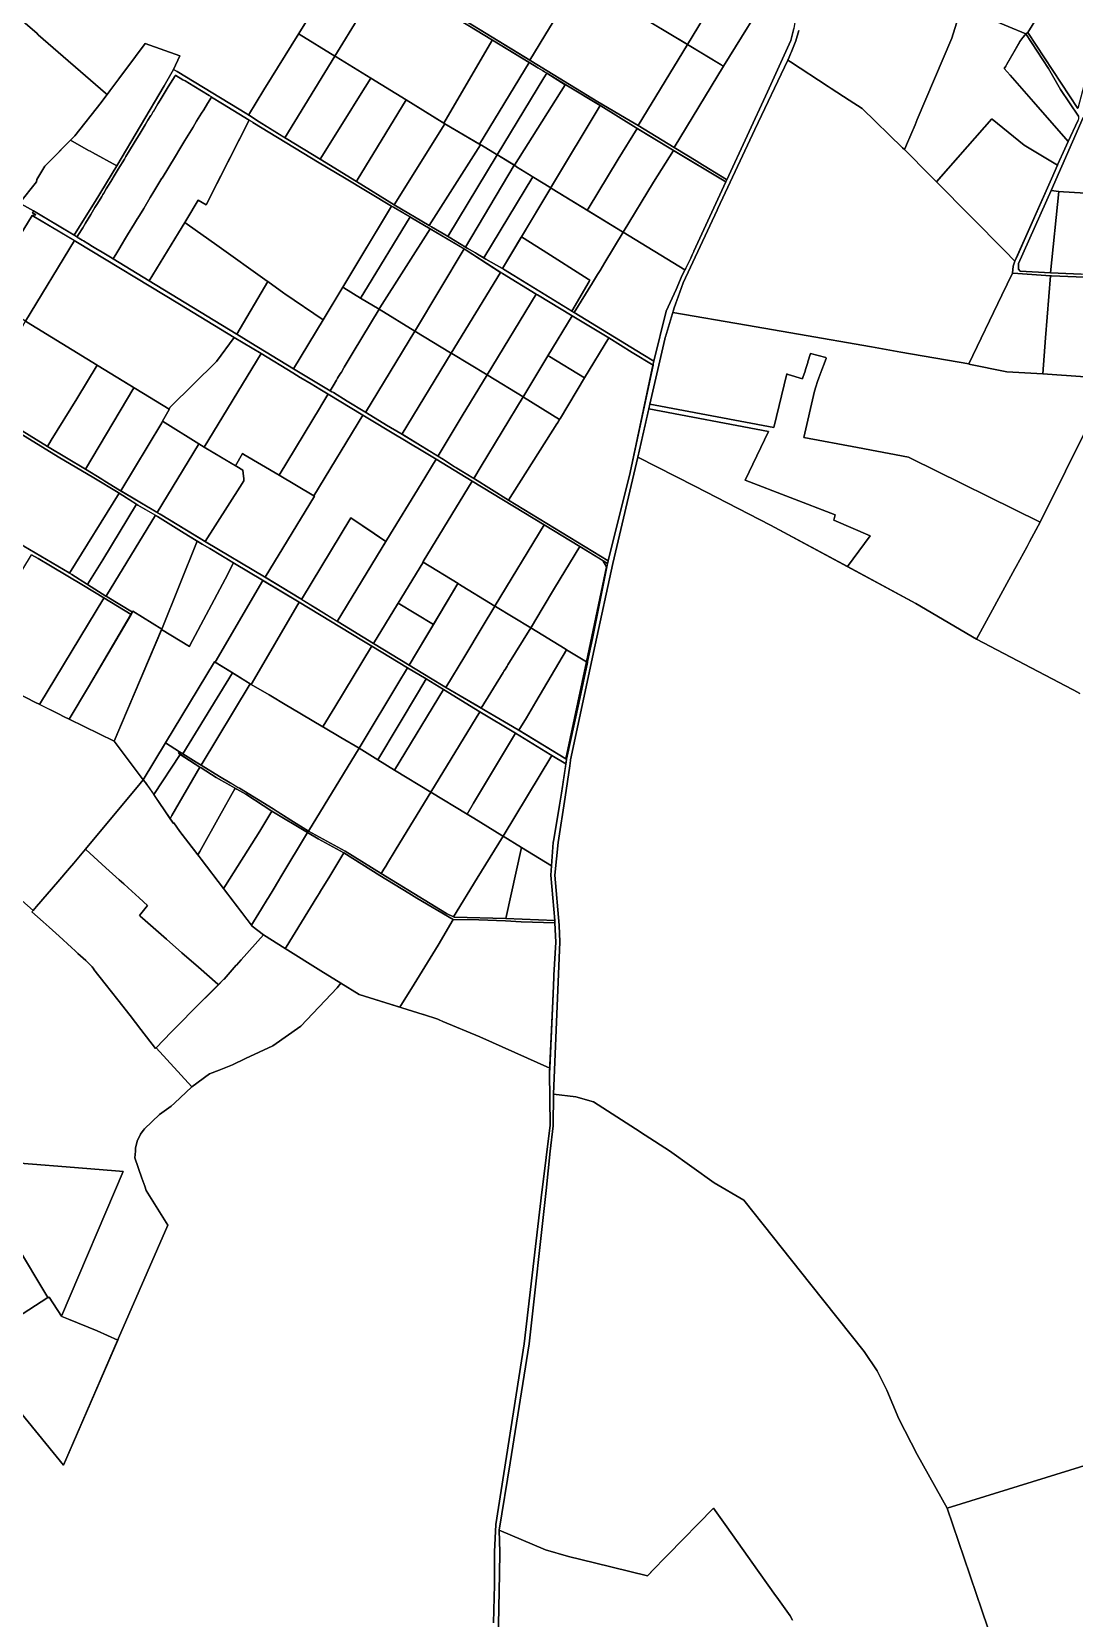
# Model space of a CAD drawing. Header units: metres. Extents: x 3 to 1005126, y 39 to 4383651.
# Drawn here: x 488011 to 489395, y 4365635 to 4367744 of the extents above; entities that cross this region are included whole.
import ezdxf

# ---------------------------------------------------------------- set-up
doc = ezdxf.new("R2010")
doc.units = ezdxf.units.M
doc.header["$MEASUREMENT"] = 0
doc.layers.add('TM_Llucmajor', color=7, linetype='Continuous')

msp = doc.modelspace()

# ---------------------------------------------------------------- linework, layer by layer
at = {"layer": 'TM_Llucmajor', "linetype": 'Continuous', "flags": 128}
for points in [[(488735.7, 4367814.8), (488737.8, 4367813.6), (488698.6, 4367749.1), (488672.3, 4367705.9), (488580.2, 4367762.1), (488576.4, 4367764.5), (488642.3, 4367871.9), (488644.8, 4367870.4), (488663.5, 4367859.6), (488735.7, 4367814.8)], [(487888.6, 4367852.4), (488017.7, 4367741.2), (488018.8, 4367740.3), (488019.4, 4367739.8), (488108.8, 4367662.1), (488110.9, 4367660.4), (488102.9, 4367649.6), (488068.1, 4367605.6), (488032.3, 4367569), (488028.3, 4367564.9), (488017.6, 4367547.3), (488017, 4367544.1), (487994.5, 4367515.9), (487990.7, 4367517.8), (487973.4, 4367531), (487895.7, 4367601.4), (487893.2, 4367603.7), (487784.1, 4367707.3), (487806.4, 4367738.7), (487840.3, 4367786.1), (487887.9, 4367851.5), (487888.6, 4367852.4)], [(488413.5, 4367711.2), (488366, 4367740.7), (488365.3, 4367741.2), (488409.1, 4367812.7), (488432.2, 4367850), (488479.9, 4367820), (488413.5, 4367711.2)], [(488944.8, 4367835.4), (488946.7, 4367834.3), (488881.6, 4367726.9), (488880.2, 4367727.7), (488834.5, 4367755.3), (488898.5, 4367863.6), (488944.8, 4367835.4)], [(489400.3, 4367641.6), (489333.7, 4367742.8), (489367, 4367796.9), (489376.9, 4367812.9), (489402.4, 4367854.4), (489554.1, 4367777), (489564.7, 4367771.6), (489565.7, 4367737), (489566.7, 4367704), (489542.8, 4367715.9), (489500.1, 4367737), (489434.2, 4367769.6), (489427.4, 4367744), (489400.3, 4367641.6)], [(488990.3, 4367807.7), (488995.3, 4367804.7), (488929.4, 4367698), (488926.4, 4367699.9), (488881.6, 4367726.9), (488946.7, 4367834.3), (488990.3, 4367807.7)], [(488481.4, 4367819), (488622.5, 4367732.7), (488621.9, 4367731.6), (488558.2, 4367622.2), (488507.9, 4367653.3), (488461, 4367682.1), (488414.9, 4367710.3), (488413.5, 4367711.2), (488479.9, 4367820), (488481.4, 4367819)], [(488737.8, 4367813.6), (488881.6, 4367726.9), (488816.1, 4367618.9), (488805.6, 4367625.2), (488762.5, 4367650.6), (488673.7, 4367705.1), (488672.3, 4367705.9), (488698.6, 4367749.1), (488737.8, 4367813.6)], [(488929.4, 4367698), (488995.3, 4367804.7), (489017.6, 4367791.1), (489026.3, 4367786.9), (489025.5, 4367764.8), (489022.8, 4367748), (489018.9, 4367732.2), (488988.1, 4367664), (488934, 4367546.9), (488933.3, 4367547.3), (488896.1, 4367570.3), (488895.5, 4367570.7), (488864.1, 4367589.7), (488929.4, 4367698)], [(488148.4, 4367711), (488161.4, 4367728.1), (488207.5, 4367711.8), (488199, 4367693.6), (488186.6, 4367671.8), (488123.9, 4367565.7), (488091.3, 4367583.4), (488088.1, 4367585.2), (488086.3, 4367586), (488062.1, 4367599.5), (488068.1, 4367605.6), (488102.9, 4367649.6), (488148.4, 4367711)], [(488346.9, 4367602.8), (488312.9, 4367624.2), (488300, 4367632.2), (488298.8, 4367632.9), (488319.1, 4367666.6), (488365.3, 4367741.2), (488366, 4367740.7), (488413.5, 4367711.2), (488346.9, 4367602.8)], [(488621.9, 4367731.6), (488622.5, 4367732.7), (488671.6, 4367702.8), (488605.5, 4367594.2), (488559.4, 4367621.5), (488558.2, 4367622.2), (488621.9, 4367731.6)], [(488864.1, 4367589.7), (488816.1, 4367618.9), (488881.6, 4367726.9), (488929.4, 4367698), (488864.1, 4367589.7)], [(489387.3, 4367597.7), (489341.3, 4367650.4), (489310.2, 4367686), (489302.4, 4367695), (489304.5, 4367698.2), (489323.1, 4367730.8), (489327.3, 4367736.2), (489329.7, 4367739.2), (489331.2, 4367741.1), (489361.3, 4367694.9), (489377.2, 4367666.8), (489400.9, 4367631.5), (489400.9, 4367631.3), (489401.2, 4367630.1), (489401.2, 4367628.9), (489401.2, 4367628.6), (489401, 4367627.7), (489400.7, 4367626.6), (489400.1, 4367625.5), (489387.3, 4367597.7)], [(489375, 4367531.4), (489364.8, 4367532.6), (489407.2, 4367629.7), (489418.5, 4367622.9), (489432.7, 4367614), (489438, 4367610.7), (489500.1, 4367737), (489542.8, 4367715.9), (489454.4, 4367540.7), (489447.4, 4367526.9), (489381, 4367531), (489375, 4367531.4)], [(488414.9, 4367710.3), (488461, 4367682.1), (488445.9, 4367657.9), (488427.7, 4367628.8), (488393.7, 4367574.4), (488348.7, 4367601.7), (488346.9, 4367602.8), (488413.5, 4367711.2), (488414.9, 4367710.3)], [(488672.3, 4367702.4), (488681.7, 4367696.7), (488683, 4367695.9), (488688.9, 4367692.2), (488691.7, 4367690.5), (488694.8, 4367688.7), (488691.1, 4367682.4), (488628.9, 4367580.2), (488607.9, 4367592.8), (488606.7, 4367593.5), (488605.5, 4367594.2), (488671.6, 4367702.8), (488672.3, 4367702.4)], [(489029.1, 4367341.6), (488960.3, 4367353.6), (488960.2, 4367353.7), (488862.3, 4367370.7), (488864.1, 4367376.7), (488864.1, 4367376.8), (488869.5, 4367391.6), (488876.1, 4367409.9), (488921.1, 4367506.7), (488922.1, 4367508.7), (488971, 4367613.7), (489014.8, 4367706.1), (489018.5, 4367703.6), (489068.5, 4367671.1), (489072.5, 4367668.5), (489096.5, 4367652.9), (489113.6, 4367641.8), (489167.4, 4367589.5), (489169.8, 4367587.1), (489185.1, 4367572.2), (489189.6, 4367567.3), (489212.4, 4367544.3), (489303.2, 4367452.6), (489316.7, 4367439), (489314.4, 4367432), (489313.2, 4367423), (489299.2, 4367393.7), (489255.4, 4367302.2), (489165.1, 4367317.9), (489126.1, 4367324.7), (489029.1, 4367341.6)], [(488214.3, 4367678.3), (488211.6, 4367679.9), (488202.2, 4367685.6), (488201.4, 4367685.6), (488201, 4367685.3), (488191.9, 4367670.3), (488189.2, 4367665.9), (488181.2, 4367652.8), (488178.4, 4367648.1), (488172.3, 4367637.8), (488172.2, 4367637.6), (488169.6, 4367633.2), (488169.4, 4367633), (488169, 4367632.3), (488164.9, 4367626), (488161.3, 4367619.8), (488154.7, 4367608.8), (488146.9, 4367595.9), (488140.6, 4367585.7), (488135.8, 4367577.7), (488133.7, 4367574.2), (488125.6, 4367560.9), (488121.6, 4367554.5), (488115.8, 4367544.8), (488109.7, 4367534.8), (488106.4, 4367529.3), (488105.3, 4367527.6), (488103.6, 4367524.8), (488097.9, 4367515.3), (488094.7, 4367510), (488089.1, 4367500.9), (488082.1, 4367489.3), (488078.4, 4367483.1), (488073, 4367474.2), (488071.3, 4367471.8), (488071.4, 4367470.9), (488071.6, 4367470.4), (488070.4, 4367471.2), (488067.8, 4367472.9), (488064.9, 4367474.7), (488067.7, 4367474.4), (488094.8, 4367518.3), (488123.9, 4367565.7), (488186.6, 4367671.8), (488199, 4367693.6), (488203.7, 4367690.7), (488296.3, 4367634.6), (488300, 4367632.2), (488312.9, 4367624.2), (488348.7, 4367601.7), (488393.7, 4367574.4), (488442, 4367544.7), (488491.9, 4367513.6), (488538.8, 4367486.1), (488541.6, 4367484.4), (488560.6, 4367473.2), (488565.3, 4367470.5), (488589.2, 4367456.1), (488600, 4367449.7), (488603, 4367448), (488611.6, 4367442.9), (488614, 4367441.5), (488628.2, 4367433.5), (488637.4, 4367428.3), (488731.4, 4367370.4), (488822.4, 4367314.6), (488836.9, 4367305.7), (488836.3, 4367302.5), (488835.9, 4367300.6), (488808.4, 4367317.5), (488777.2, 4367336.7), (488728.4, 4367366.3), (488682.6, 4367393.9), (488680.7, 4367395.1), (488636.1, 4367422.3), (488635.3, 4367422.8), (488587.6, 4367453.5), (488540.1, 4367481.8), (488515.3, 4367496.3), (488491.1, 4367510.6), (488488.6, 4367512.1), (488426, 4367549.4), (488392.5, 4367569.7), (488304.4, 4367623.1), (488303.3, 4367623.9), (488299.3, 4367626.3), (488263.9, 4367647.9), (488249.3, 4367656.8), (488249.3, 4367656.9), (488249.4, 4367657.1), (488246.5, 4367658.8), (488226, 4367671.4), (488214.3, 4367678.3)], [(488077.5, 4367466.8), (488073.3, 4367469.2), (488071.8, 4367469.9), (488071.6, 4367470.4), (488071.4, 4367470.9), (488071.3, 4367471.8), (488073, 4367474.2), (488078.4, 4367483.1), (488082.1, 4367489.3), (488089.1, 4367500.9), (488094.7, 4367510), (488097.9, 4367515.3), (488103.6, 4367524.8), (488105.3, 4367527.6), (488106.4, 4367529.3), (488109.7, 4367534.8), (488115.8, 4367544.8), (488121.6, 4367554.5), (488125.6, 4367560.9), (488133.7, 4367574.2), (488135.8, 4367577.7), (488140.6, 4367585.7), (488146.9, 4367595.9), (488154.7, 4367608.8), (488161.3, 4367619.8), (488164.9, 4367626), (488169, 4367632.3), (488169.4, 4367633), (488169.6, 4367633.2), (488172.2, 4367637.6), (488172.3, 4367637.8), (488178.4, 4367648.1), (488181.2, 4367652.8), (488189.2, 4367665.9), (488191.9, 4367670.3), (488201, 4367685.3), (488201.4, 4367685.6), (488202.2, 4367685.6), (488211.6, 4367679.9), (488214.3, 4367678.3), (488226, 4367671.4), (488246.5, 4367658.8), (488249.4, 4367657.1), (488249.3, 4367656.9), (488244, 4367648.3), (488239.1, 4367640), (488236.1, 4367635.3), (488229.7, 4367624.7), (488224.9, 4367617), (488214.1, 4367599), (488207.6, 4367588.3), (488201.6, 4367578.4), (488184, 4367549.3), (488183.7, 4367548.9), (488172.9, 4367531.3), (488168.2, 4367523.3), (488159.4, 4367508.9), (488151.5, 4367495.8), (488151.3, 4367495.6), (488147.2, 4367488.8), (488138.1, 4367473.7), (488134.1, 4367467.1), (488130.9, 4367461.8), (488126.4, 4367454.4), (488125, 4367452.2), (488118.7, 4367442), (488115.4, 4367443.9), (488104.1, 4367450.8), (488095.7, 4367455.7), (488091.4, 4367458.3), (488085.2, 4367462.1), (488079.6, 4367465.6), (488077.5, 4367466.8)], [(488442, 4367544.7), (488393.7, 4367574.4), (488427.7, 4367628.8), (488445.9, 4367657.9), (488461, 4367682.1), (488507.9, 4367653.3), (488442.9, 4367546.3), (488442, 4367544.7)], [(488651.8, 4367566.2), (488630.5, 4367579.3), (488628.9, 4367580.2), (488691.1, 4367682.4), (488694.8, 4367688.7), (488719.4, 4367673.3), (488651.8, 4367566.2)], [(488701.1, 4367537.9), (488700, 4367536.1), (488677.5, 4367550.2), (488654.8, 4367564.4), (488651.8, 4367566.2), (488719.4, 4367673.3), (488719.9, 4367673), (488765.7, 4367645.5), (488701.1, 4367537.9)], [(488118.7, 4367442), (488125, 4367452.2), (488126.4, 4367454.4), (488130.9, 4367461.8), (488134.1, 4367467.1), (488138.1, 4367473.7), (488147.2, 4367488.8), (488151.3, 4367495.6), (488151.5, 4367495.8), (488159.4, 4367508.9), (488168.2, 4367523.3), (488172.9, 4367531.3), (488183.7, 4367548.9), (488184, 4367549.3), (488201.6, 4367578.4), (488207.6, 4367588.3), (488214.1, 4367599), (488224.9, 4367617), (488229.7, 4367624.7), (488236.1, 4367635.3), (488239.1, 4367640), (488244, 4367648.3), (488249.3, 4367656.9), (488249.3, 4367656.8), (488263.9, 4367647.9), (488299.3, 4367626.3), (488242.4, 4367513.6), (488231.9, 4367519.8), (488216.9, 4367494.5), (488215.6, 4367492.4), (488214.4, 4367490.4), (488214.1, 4367490), (488205.7, 4367476.3), (488166.8, 4367412.5), (488118.8, 4367441.7), (488118.6, 4367441.8), (488118.7, 4367442)], [(488491.9, 4367513.6), (488442, 4367544.7), (488442.9, 4367546.3), (488507.9, 4367653.3), (488559.4, 4367621.5), (488491.9, 4367513.6)], [(488813.5, 4367616), (488814.7, 4367615.2), (488789.8, 4367574.2), (488749.6, 4367508.4), (488748.5, 4367506.5), (488702.1, 4367534.8), (488700, 4367536.1), (488701.1, 4367537.9), (488765.7, 4367645.5), (488766.4, 4367645.1), (488813.5, 4367616)], [(488261.9, 4367552.2), (488299.3, 4367626.3), (488303.3, 4367623.9), (488304.4, 4367623.1), (488392.5, 4367569.7), (488426, 4367549.4), (488488.6, 4367512.1), (488447.7, 4367444.1), (488397.6, 4367360.7), (488346.8, 4367395.3), (488345.5, 4367396.3), (488324.1, 4367411.6), (488323.2, 4367412.2), (488256.7, 4367460), (488217.2, 4367487.9), (488214.1, 4367490), (488215.6, 4367492.4), (488216.9, 4367494.5), (488231.9, 4367519.8), (488242.4, 4367513.6), (488261.9, 4367552.2)], [(488538.8, 4367486.1), (488491.9, 4367513.6), (488559.4, 4367621.5), (488606.7, 4367593.5), (488538.8, 4367486.1)], [(489215.3, 4367547.2), (489253.7, 4367591.3), (489285.8, 4367628.1), (489286.3, 4367627.7), (489329.1, 4367593), (489373.2, 4367566.6), (489365.1, 4367548.3), (489318.6, 4367443.3), (489316.7, 4367439), (489303.2, 4367452.6), (489212.6, 4367544.1), (489215.3, 4367547.2)], [(488064.9, 4367474.7), (488013.2, 4367505.5), (487996.9, 4367514.7), (487994.5, 4367515.9), (488017, 4367544.1), (488017.6, 4367547.3), (488028.3, 4367564.9), (488032.3, 4367569), (488062.1, 4367599.5), (488086.3, 4367586), (488088.1, 4367585.2), (488091.3, 4367583.4), (488123.9, 4367565.7), (488094.8, 4367518.3), (488067.7, 4367474.4), (488064.9, 4367474.7)], [(488836.5, 4367543.8), (488796.1, 4367477.3), (488795.2, 4367477.8), (488748.5, 4367506.5), (488749.6, 4367508.4), (488789.8, 4367574.2), (488814.7, 4367615.2), (488859.4, 4367588.3), (488863, 4367586.1), (488836.5, 4367543.8)], [(488563.4, 4367471.6), (488560.6, 4367473.2), (488541.6, 4367484.4), (488538.8, 4367486.1), (488606.7, 4367593.5), (488607.9, 4367592.8), (488628.9, 4367580.2), (488563.4, 4367471.6)], [(488630.5, 4367579.3), (488651.3, 4367566.5), (488586.7, 4367457.6), (488565.3, 4367470.5), (488563.4, 4367471.6), (488628.9, 4367580.2), (488630.5, 4367579.3)], [(488878.3, 4367427.3), (488796.1, 4367477.3), (488836.5, 4367543.8), (488863, 4367586.1), (488932.7, 4367544.2), (488890.3, 4367452.2), (488890.1, 4367451.6), (488888.1, 4367447.4), (488886, 4367442.9), (488879.5, 4367429.7), (488878.3, 4367427.3)], [(488611.4, 4367443), (488603, 4367448), (488600, 4367449.7), (488589.2, 4367456.1), (488586.7, 4367457.6), (488651.3, 4367566.5), (488651.8, 4367566.2), (488654.8, 4367564.4), (488676.5, 4367550.8), (488611.4, 4367443)], [(488677.5, 4367550.2), (488700, 4367536.1), (488636, 4367429.1), (488628.2, 4367433.5), (488614, 4367441.5), (488611.6, 4367442.9), (488611.4, 4367443), (488676.5, 4367550.8), (488677.5, 4367550.2)], [(488756, 4367411), (488755.6, 4367410.2), (488731.4, 4367370.4), (488728, 4367372.5), (488750.9, 4367411.8), (488752, 4367413.6), (488749.6, 4367415), (488690.2, 4367452.9), (488661.2, 4367471.2), (488700, 4367536.1), (488702.1, 4367534.8), (488795.2, 4367477.8), (488796.1, 4367477.3), (488771.7, 4367437), (488765.6, 4367426.4), (488764.9, 4367425.1), (488762.3, 4367421), (488756.8, 4367412.1), (488756, 4367411)], [(489321.5, 4367428.2), (489321.4, 4367435.6), (489364.8, 4367532.6), (489375, 4367531.4), (489363.9, 4367423.2), (489323.6, 4367425.6), (489321.5, 4367428.2)], [(488448.4, 4367391.1), (488447.6, 4367389.8), (488425.2, 4367403.5), (488423.8, 4367404.3), (488488.6, 4367512.1), (488491.1, 4367510.6), (488513.4, 4367497.5), (488451.9, 4367396.6), (488448.4, 4367391.1)], [(489404.8, 4367421.4), (489363.9, 4367423.2), (489375, 4367531.4), (489381, 4367531), (489447.4, 4367526.9), (489438.4, 4367420), (489410.3, 4367421.2), (489404.8, 4367421.4)], [(488002.4, 4367359), (487945.8, 4367392.6), (488011.2, 4367499.7), (488067.4, 4367466.1), (488002.4, 4367359)], [(488077.5, 4367466.8), (488079.6, 4367465.6), (488085.2, 4367462.1), (488091.4, 4367458.3), (488095.7, 4367455.7), (488104.1, 4367450.8), (488115.4, 4367443.9), (488118.7, 4367442), (488118.6, 4367441.8), (488118.8, 4367441.7), (488166.8, 4367412.5), (488282.2, 4367342.1), (488283, 4367341.7), (488301.9, 4367330.2), (488358.6, 4367295.6), (488367.3, 4367290.4), (488407, 4367266.6), (488409.2, 4367265.2), (488411.3, 4367264), (488429.7, 4367252.7), (488453.1, 4367238.3), (488482, 4367221), (488500.9, 4367209.8), (488557.8, 4367175), (488558.9, 4367174.3), (488572.3, 4367165.6), (488574, 4367164.6), (488575.4, 4367163.8), (488599, 4367149.4), (488643.9, 4367121.2), (488776.3, 4367040.3), (488775.7, 4367037.7), (488775.6, 4367037.1), (488738.7, 4367059.5), (488691.3, 4367088.3), (488595.6, 4367146.5), (488547.7, 4367175.8), (488521.4, 4367191.6), (488520.6, 4367192.1), (488499.2, 4367205), (488498.4, 4367205.5), (488450.7, 4367234.3), (488404.4, 4367262.2), (488393.5, 4367268.7), (488387.4, 4367272.3), (488381.7, 4367275.7), (488368.2, 4367283.8), (488367.4, 4367284.2), (488357.5, 4367290.3), (488315.5, 4367316), (488279.4, 4367337.5), (488206.8, 4367381.8), (488069.2, 4367465), (488011.2, 4367499.7), (488016.1, 4367500.4), (488011.9, 4367502.9), (488013.2, 4367505.5), (488067.8, 4367472.9), (488070.4, 4367471.2), (488071.6, 4367470.4), (488071.8, 4367469.9), (488073.3, 4367469.2), (488077.5, 4367466.8)], [(488448.4, 4367391.1), (488451.9, 4367396.6), (488513.4, 4367497.5), (488515.3, 4367496.3), (488540.1, 4367481.8), (488473.2, 4367376.9), (488472, 4367374.9), (488447.6, 4367389.8), (488448.4, 4367391.1)], [(488282.2, 4367342.1), (488166.8, 4367412.5), (488205.7, 4367476.3), (488214.1, 4367490), (488217.2, 4367487.9), (488256.7, 4367460), (488323.2, 4367412.2), (488324.1, 4367411.6), (488283, 4367341.7), (488282.2, 4367342.1)], [(488519.5, 4367345.7), (488472, 4367374.9), (488473.2, 4367376.9), (488540.1, 4367481.8), (488585.1, 4367455), (488520.5, 4367347.2), (488519.5, 4367345.7)], [(488728, 4367372.5), (488637.4, 4367428.3), (488636, 4367429.1), (488660.9, 4367470.7), (488661.2, 4367471.2), (488690.2, 4367452.9), (488749.6, 4367415), (488752, 4367413.6), (488750.9, 4367411.8), (488728, 4367372.5)], [(488837, 4367306), (488836.9, 4367305.7), (488822.4, 4367314.6), (488731.4, 4367370.4), (488755.6, 4367410.2), (488762.3, 4367421), (488764.9, 4367425.1), (488765.6, 4367426.4), (488771.7, 4367437), (488796.1, 4367477.3), (488878.3, 4367427.3), (488878.1, 4367426.8), (488874.7, 4367420.3), (488866.5, 4367401.2), (488853.4, 4367372.3), (488837, 4367306)], [(488069.2, 4367465), (488206.8, 4367381.8), (488279.4, 4367337.5), (488256.1, 4367305.3), (488194.7, 4367244.5), (488193.4, 4367242.2), (488148.8, 4367269.3), (488099.1, 4367299.7), (488097.7, 4367300.6), (488003.6, 4367358.3), (488002.4, 4367359), (488067.4, 4367466.1), (488069.2, 4367465)], [(488568, 4367316.3), (488566.9, 4367316.9), (488519.5, 4367345.7), (488520.5, 4367347.2), (488585.1, 4367455), (488587.6, 4367453.5), (488633.5, 4367423.9), (488568, 4367316.3)], [(488397.6, 4367360.7), (488358.6, 4367295.6), (488301.9, 4367330.2), (488283, 4367341.7), (488324.1, 4367411.6), (488345.5, 4367396.3), (488346.8, 4367395.3), (488397.6, 4367360.7)], [(488634.1, 4367423.6), (488635.3, 4367422.8), (488636.1, 4367422.3), (488680.7, 4367395.1), (488615.5, 4367287.5), (488568.5, 4367315.9), (488568, 4367316.3), (488633.5, 4367423.9), (488634.1, 4367423.6)], [(489299.2, 4367393.7), (489313.2, 4367423), (489314.4, 4367422.9), (489363.7, 4367419.4), (489357.3, 4367336.9), (489353.6, 4367289.2), (489353.6, 4367289), (489305.7, 4367291.9), (489255.3, 4367302), (489255.4, 4367302.2), (489299.2, 4367393.7)], [(489431.3, 4367283.6), (489411.9, 4367284.8), (489409.9, 4367285), (489353.6, 4367289), (489353.6, 4367289.2), (489357.3, 4367336.9), (489363.7, 4367419.4), (489365, 4367419.3), (489441.7, 4367416), (489441.3, 4367409), (489439.4, 4367386), (489431.3, 4367283.9), (489431.3, 4367283.6)], [(488367.3, 4367290.4), (488358.6, 4367295.6), (488397.6, 4367360.7), (488423.8, 4367404.3), (488425.2, 4367403.5), (488447.6, 4367389.8), (488472, 4367374.9), (488437.8, 4367317.7), (488425.9, 4367297.7), (488425.3, 4367296.8), (488422, 4367291.4), (488420.4, 4367288.9), (488417, 4367283.4), (488415.3, 4367280.6), (488415.3, 4367280.5), (488410.9, 4367273.2), (488407, 4367266.6), (488367.3, 4367290.4)], [(488663.5, 4367258.5), (488616.8, 4367286.8), (488615.5, 4367287.5), (488680.7, 4367395.1), (488682.6, 4367393.9), (488728.4, 4367366.3), (488696.3, 4367313.1), (488664.3, 4367259.8), (488663.5, 4367258.5)], [(488454.2, 4367237.6), (488453.1, 4367238.3), (488429.7, 4367252.7), (488411.3, 4367264), (488409.2, 4367265.2), (488407, 4367266.6), (488410.9, 4367273.2), (488415.3, 4367280.5), (488415.3, 4367280.6), (488417, 4367283.4), (488420.4, 4367288.9), (488422, 4367291.4), (488425.3, 4367296.8), (488425.9, 4367297.7), (488437.8, 4367317.7), (488472, 4367374.9), (488519.5, 4367345.7), (488454.2, 4367237.6)], [(488777.2, 4367336.7), (488745.1, 4367283.5), (488698.2, 4367312), (488696.3, 4367313.1), (488728.4, 4367366.3), (488777.2, 4367336.7)], [(487962.9, 4367290), (488002.4, 4367359), (488003.6, 4367358.3), (488097.7, 4367300.6), (488070.4, 4367256), (488036.7, 4367200.8), (488031.7, 4367192.6), (487992.4, 4367216.9), (487982.8, 4367222.8), (487939, 4367249.8), (487962.9, 4367290)], [(488502.5, 4367208.8), (488500.9, 4367209.8), (488482, 4367221), (488455.2, 4367237), (488454.2, 4367237.6), (488519.5, 4367345.7), (488566.9, 4367316.9), (488568, 4367316.3), (488502.6, 4367209.1), (488502.5, 4367208.8)], [(488315.5, 4367316), (488239.9, 4367191.5), (488184.5, 4367225.9), (488193.2, 4367241.8), (488194.7, 4367244.5), (488256.1, 4367305.3), (488279.4, 4367337.5), (488315.5, 4367316)], [(488835.9, 4367300.6), (488805.5, 4367157.8), (488776.3, 4367040.3), (488643.9, 4367121.2), (488708.1, 4367222.6), (488708.4, 4367223.1), (488712.9, 4367230.3), (488745.1, 4367283.5), (488777.2, 4367336.7), (488808.4, 4367317.5), (488835.9, 4367300.6)], [(488081.9, 4367162.3), (488031.7, 4367192.6), (488036.7, 4367200.8), (488070.4, 4367256), (488097.7, 4367300.6), (488099.1, 4367299.7), (488146.7, 4367270.6), (488146.4, 4367270.2), (488081.9, 4367162.3)], [(488281.2, 4367166.9), (488239.9, 4367191.5), (488315.5, 4367316), (488357.5, 4367290.3), (488367.4, 4367284.2), (488368.2, 4367283.8), (488381.7, 4367275.7), (488387.4, 4367272.3), (488393.5, 4367268.7), (488404.4, 4367262.2), (488403.9, 4367261.4), (488394.6, 4367246), (488394.1, 4367245.1), (488339.4, 4367154.4), (488292.5, 4367181.7), (488290.7, 4367183.2), (488281.2, 4367166.9)], [(488502.6, 4367209.1), (488568, 4367316.3), (488568.5, 4367315.9), (488615.5, 4367287.5), (488582.6, 4367233.1), (488550.5, 4367180.1), (488550.2, 4367179.7), (488502.7, 4367208.7), (488502.5, 4367208.8), (488502.6, 4367209.1)], [(488664.3, 4367259.8), (488696.3, 4367313.1), (488698.2, 4367312), (488745.1, 4367283.5), (488712.9, 4367230.3), (488711.8, 4367228.5), (488664.1, 4367258.1), (488663.5, 4367258.5), (488664.3, 4367259.8)], [(489094.2, 4367032.8), (489124.3, 4367073.9), (489076.2, 4367094.5), (489077.8, 4367101.7), (488958.5, 4367147.9), (488989.2, 4367212.4), (488830.2, 4367242.6), (488831.6, 4367248.9), (488996.5, 4367217.6), (489013.8, 4367288.9), (489015.6, 4367288.3), (489034.5, 4367282.2), (489035.1, 4367284.1), (489037.8, 4367292.5), (489038.6, 4367295), (489041.4, 4367303.9), (489041.7, 4367305.1), (489045.2, 4367315.9), (489065.3, 4367310.8), (489065.7, 4367309.4), (489056.5, 4367285.1), (489056, 4367283.9), (489054.4, 4367278.7), (489054, 4367277.5), (489050.5, 4367266.1), (489036.2, 4367204.4), (489107.3, 4367191), (489175.3, 4367178.1), (489178, 4367176.8), (489350.3, 4367092), (489336, 4367065.6), (489332.7, 4367059.4), (489318.3, 4367033), (489316.7, 4367030), (489265.8, 4366936.4), (489184.9, 4366983.9), (489094.2, 4367032.8)], [(487878.2, 4367279.5), (487880.8, 4367279.8), (487890.6, 4367273.8), (487990.3, 4367212.8), (488046, 4367178.9), (488093, 4367150.8), (488125.5, 4367131.1), (488126.7, 4367130.4), (488060.9, 4367024), (488060.3, 4367024.4), (488000.2, 4367060), (487902.8, 4367119.2), (487814.8, 4367172.3), (487813.2, 4367173.3), (487831.7, 4367204.3), (487855.8, 4367244.7), (487876.4, 4367279.3), (487878.2, 4367279.5)], [(488550.5, 4367180.1), (488582.6, 4367233.1), (488615.5, 4367287.5), (488616.8, 4367286.8), (488663.5, 4367258.5), (488607.6, 4367166.2), (488597.8, 4367150.1), (488575.4, 4367163.8), (488574, 4367164.6), (488572.3, 4367165.6), (488558.9, 4367174.3), (488557.8, 4367175), (488550.2, 4367179.7), (488550.5, 4367180.1)], [(488081.9, 4367162.3), (488146.4, 4367270.2), (488146.7, 4367270.6), (488148.8, 4367269.3), (488193.4, 4367242.2), (488193.2, 4367241.8), (488184.5, 4367225.9), (488183.4, 4367224), (488128.9, 4367133.4), (488127.4, 4367134.3), (488107.9, 4367146.3), (488103.7, 4367148.9), (488081.9, 4367162.3)], [(488450.7, 4367234.3), (488385.6, 4367126.9), (488339.4, 4367154.4), (488394.1, 4367245.1), (488394.6, 4367246), (488403.9, 4367261.4), (488404.4, 4367262.2), (488450.7, 4367234.3)], [(488664.1, 4367258.1), (488711.8, 4367228.5), (488708.4, 4367223.1), (488708.1, 4367222.6), (488643.9, 4367121.2), (488599, 4367149.4), (488597.8, 4367150.1), (488607.6, 4367166.2), (488663.5, 4367258.5), (488664.1, 4367258.1)], [(489094.2, 4367032.8), (488992.1, 4367087.8), (488891.5, 4367139.6), (488815.7, 4367178.2), (488830.2, 4367242.6), (488989.2, 4367212.4), (488958.5, 4367147.9), (489077.8, 4367101.7), (489076.2, 4367094.5), (489124.3, 4367073.9), (489094.2, 4367032.8)], [(488184.5, 4367225.9), (488232.6, 4367196.1), (488232, 4367194.9), (488177.4, 4367104.6), (488128.9, 4367133.4), (488183.4, 4367224), (488184.5, 4367225.9)], [(488386.1, 4367126.6), (488385.6, 4367126.9), (488450.7, 4367234.3), (488498.4, 4367205.5), (488499.2, 4367205), (488520.6, 4367192.1), (488521.4, 4367191.6), (488547.7, 4367175.8), (488528, 4367142.8), (488482.5, 4367068.5), (488481.1, 4367066.2), (488457.1, 4367082.4), (488434.6, 4367097.5), (488369.1, 4366989.2), (488368.2, 4366989.8), (488320.9, 4367018.6), (488386.1, 4367126.6)], [(488292.4, 4367147.4), (488292.4, 4367146.6), (488287.3, 4367138.5), (488240.9, 4367066.2), (488181.2, 4367102.4), (488177.4, 4367104.6), (488232, 4367194.9), (488232.6, 4367196.1), (488239.9, 4367191.5), (488282.9, 4367165.9), (488291.2, 4367160.9), (488291.6, 4367157), (488292.2, 4367149.6), (488292.4, 4367147.4)], [(488282.9, 4367165.9), (488281.2, 4367166.9), (488290.7, 4367183.2), (488292.5, 4367181.7), (488339.4, 4367154.4), (488385.6, 4367126.9), (488386.1, 4367126.6), (488320.9, 4367018.6), (488319.9, 4367019.3), (488242.3, 4367065.3), (488241.3, 4367065.9), (488240.9, 4367066.2), (488287.3, 4367138.5), (488292.4, 4367146.6), (488292.4, 4367147.4), (488292.2, 4367149.6), (488291.6, 4367157), (488291.2, 4367160.9), (488282.9, 4367165.9)], [(488530.2, 4367038.9), (488530.6, 4367038.7), (488530.1, 4367037.9), (488497.4, 4366984.2), (488496.5, 4366982.8), (488464.7, 4366930.5), (488417.6, 4366959.3), (488416.4, 4366960), (488482.5, 4367068.5), (488528, 4367142.8), (488547.7, 4367175.8), (488595.6, 4367146.5), (488530.7, 4367039.6), (488530.2, 4367038.9)], [(488530.6, 4367038.7), (488530.2, 4367038.9), (488530.7, 4367039.6), (488595.6, 4367146.5), (488691.3, 4367088.3), (488626.4, 4366980.9), (488626, 4366980.3), (488576.8, 4367010.3), (488576.9, 4367010.5), (488530.6, 4367038.7)], [(488085, 4367009.7), (488084.6, 4367009.1), (488063.8, 4367022.3), (488060.9, 4367024), (488126.7, 4367130.4), (488149.7, 4367115.8), (488105.3, 4367042), (488085, 4367009.7)], [(488085, 4367009.7), (488105.3, 4367042), (488149.7, 4367115.8), (488151.8, 4367114.5), (488175.1, 4367101), (488109.9, 4366994.6), (488109.2, 4366993.5), (488084.6, 4367009.1), (488085, 4367009.7)], [(488213.1, 4367077.2), (488230.4, 4367066.8), (488183.3, 4366949.7), (488145.1, 4366973.4), (488144.4, 4366972.3), (488110.9, 4366992.5), (488109.2, 4366993.5), (488109.9, 4366994.6), (488175.1, 4367101), (488177.8, 4367099.4), (488213.1, 4367077.2)], [(488434.6, 4367097.5), (488481.1, 4367066.2), (488416.4, 4366960), (488388.1, 4366977.5), (488369.1, 4366989.2), (488434.6, 4367097.5)], [(488738.7, 4367059.5), (488705.2, 4367004), (488688.8, 4366976.7), (488674.3, 4366952.8), (488673.5, 4366951.3), (488626.7, 4366979.8), (488626, 4366980.3), (488626.4, 4366980.9), (488691.3, 4367088.3), (488738.7, 4367059.5)], [(487960.1, 4366965.8), (488010.4, 4367048.6), (488019.4, 4367043.7), (488035.6, 4367033.9), (488079.4, 4367007.6), (488106.3, 4366991.1), (488106.6, 4366991), (488020.9, 4366849.5), (488019.5, 4366850.2), (488016.8, 4366851.6), (487956.1, 4366882.6), (487921.1, 4366900.5), (487920.6, 4366900.7), (487960.1, 4366965.8)], [(488267.5, 4367016.3), (488220.9, 4366928), (488220.1, 4366926.5), (488183, 4366949), (488183.3, 4366949.7), (488230.4, 4367066.8), (488237.2, 4367062.8), (488247.1, 4367056.9), (488278.8, 4367037.7), (488267.5, 4367016.3)], [(488747.4, 4366906.3), (488721.1, 4366922.3), (488719.3, 4366923.4), (488673.5, 4366951.3), (488674.3, 4366952.8), (488688.8, 4366976.7), (488705.2, 4367004), (488738.7, 4367059.5), (488769.3, 4367041), (488774.2, 4367032.7), (488747.4, 4366906.3)], [(488267.5, 4367016.3), (488278.8, 4367037.7), (488280, 4367037), (488317.1, 4367014.6), (488317.7, 4367014.3), (488254.4, 4366905.6), (488253.5, 4366906.1), (488188.4, 4366798.6), (488158.9, 4366749.3), (488120.4, 4366800.7), (488183, 4366949), (488220.1, 4366926.5), (488220.9, 4366928), (488267.5, 4367016.3)], [(488530.1, 4367037.9), (488530.6, 4367038.7), (488576.9, 4367010.5), (488576.8, 4367010.3), (488544.4, 4366955.9), (488497.4, 4366984.2), (488530.1, 4367037.9)], [(488317.7, 4367014.3), (488365.7, 4366985.6), (488303.5, 4366878.4), (488302.2, 4366876.3), (488276.1, 4366892.3), (488254.4, 4366905.6), (488317.7, 4367014.3)], [(488521.8, 4366918.1), (488576.8, 4367010.3), (488626, 4366980.3), (488609.2, 4366952.3), (488585.9, 4366913.8), (488560.8, 4366872.3), (488560.8, 4366872.2), (488559.6, 4366872.9), (488540.5, 4366884.5), (488512, 4366901.7), (488512, 4366901.7), (488521.8, 4366918.1)], [(488106.3, 4366991.1), (488106.4, 4366991.3), (488142.6, 4366969.1), (488086, 4366873.1), (488060.6, 4366829.9), (488053.9, 4366833.2), (488046.2, 4366837), (488020.9, 4366849.5), (488106.6, 4366991), (488106.3, 4366991.1)], [(488462.5, 4366927.1), (488462.2, 4366926.6), (488413.3, 4366846), (488397.8, 4366820.6), (488397.3, 4366819.7), (488354.8, 4366845.1), (488349.4, 4366848.3), (488325.9, 4366862.3), (488302.2, 4366876.3), (488303.5, 4366878.4), (488365.7, 4366985.6), (488449.2, 4366935.2), (488462.5, 4366927.1)], [(488120.4, 4366800.7), (488060.6, 4366829.9), (488086, 4366873.1), (488145.1, 4366973.4), (488183.3, 4366949.7), (488120.4, 4366800.7)], [(488512, 4366901.7), (488464.7, 4366930.5), (488496.5, 4366982.8), (488497.4, 4366984.2), (488544.4, 4366955.9), (488521.8, 4366918.1), (488512, 4366901.7)], [(488637.8, 4366893.6), (488636.7, 4366891.9), (488607.6, 4366844.7), (488607, 4366845.1), (488560.8, 4366872.2), (488560.8, 4366872.3), (488585.9, 4366913.8), (488609.2, 4366952.3), (488626, 4366980.3), (488626.7, 4366979.8), (488673.5, 4366951.3), (488643.2, 4366902.1), (488642.2, 4366900.5), (488639.5, 4366896), (488637.8, 4366893.6)], [(488719.3, 4366923.4), (488721.1, 4366922.3), (488680.3, 4366853.1), (488667.8, 4366831.9), (488657.9, 4366815.2), (488657, 4366815.8), (488607.6, 4366844.7), (488636.7, 4366891.9), (488637.8, 4366893.6), (488639.5, 4366896), (488642.2, 4366900.5), (488643.2, 4366902.1), (488673.5, 4366951.3), (488719.3, 4366923.4)], [(488445.4, 4366791.3), (488421.3, 4366805.5), (488398.1, 4366819.2), (488397.3, 4366819.7), (488397.8, 4366820.6), (488413.3, 4366846), (488462.2, 4366926.6), (488462.5, 4366927.1), (488510, 4366898.3), (488505.8, 4366891.4), (488501.1, 4366883.6), (488445.4, 4366791.3)], [(488720, 4366777.4), (488657.9, 4366815.2), (488667.8, 4366831.9), (488680.3, 4366853.1), (488721.1, 4366922.3), (488747.4, 4366906.3), (488720, 4366777.4)], [(488211.2, 4366784), (488206.9, 4366786.7), (488188.4, 4366798.6), (488253.5, 4366906.1), (488276.1, 4366892.3), (488277.2, 4366891.6), (488211.2, 4366784)], [(488277.2, 4366891.6), (488300.9, 4366877.1), (488235.7, 4366768.7), (488228.9, 4366772.8), (488211.2, 4366784), (488277.2, 4366891.6)], [(488534.7, 4366883.4), (488524.5, 4366866.5), (488470.2, 4366776.1), (488445.4, 4366791.3), (488501.1, 4366883.6), (488505.8, 4366891.4), (488510, 4366898.3), (488534.7, 4366883.4)], [(488557.6, 4366869.5), (488492.6, 4366762.4), (488470.2, 4366776.1), (488524.5, 4366866.5), (488534.7, 4366883.4), (488557.6, 4366869.5)], [(488349.4, 4366848.3), (488354.8, 4366845.1), (488397.3, 4366819.7), (488398.1, 4366819.2), (488421.3, 4366805.5), (488445.4, 4366791.3), (488378.4, 4366681.2), (488355, 4366695.8), (488332, 4366710.3), (488331.2, 4366710.9), (488286.5, 4366738.1), (488285.1, 4366738.9), (488274.1, 4366745.2), (488260.3, 4366753.7), (488235.7, 4366768.7), (488300.9, 4366877.1), (488302.2, 4366876.3), (488325.9, 4366862.3), (488349.4, 4366848.3)], [(488540.8, 4366732.8), (488492.6, 4366762.4), (488557.6, 4366869.5), (488606, 4366839.6), (488540.9, 4366732.9), (488540.8, 4366732.8)], [(488540.9, 4366732.9), (488606, 4366839.6), (488653.1, 4366811.5), (488597.4, 4366718.2), (488588.9, 4366703.9), (488540.9, 4366732.8), (488494.8, 4366657.5), (488482.1, 4366636.6), (488481.7, 4366636.1), (488478.4, 4366630.6), (488475.6, 4366626.1), (488474.7, 4366624.7), (488426.9, 4366654.7), (488378.4, 4366681.2), (488445.4, 4366791.3), (488470.2, 4366776.1), (488492.6, 4366762.4), (488540.8, 4366732.8), (488540.9, 4366732.9)], [(488205.5, 4366784.6), (488207.9, 4366783), (488172.9, 4366729.7), (488170.9, 4366732.8), (488162.8, 4366744.7), (488161.9, 4366745.8), (488158.9, 4366749.3), (488188.4, 4366798.6), (488206.9, 4366786.7), (488205.5, 4366784.6)], [(488699.5, 4366783), (488701.6, 4366781.7), (488636.8, 4366674.5), (488635.2, 4366675.5), (488597.8, 4366698.5), (488588.9, 4366703.9), (488597.4, 4366718.2), (488653.1, 4366811.5), (488699.5, 4366783)], [(488207.9, 4366783), (488233.9, 4366766.4), (488196.8, 4366701.9), (488194.6, 4366697.7), (488172.9, 4366729.7), (488207.9, 4366783)], [(488228.9, 4366772.8), (488235.7, 4366768.7), (488260.3, 4366753.7), (488274.1, 4366745.2), (488286.5, 4366738.1), (488331.2, 4366710.9), (488355, 4366695.8), (488378.4, 4366681.2), (488426.9, 4366654.7), (488474.7, 4366624.7), (488561.8, 4366571.8), (488571.9, 4366566.6), (488640.6, 4366565), (488705.3, 4366562.3), (488705.5, 4366559.3), (488660.8, 4366560.4), (488640, 4366561.9), (488604.6, 4366563.3), (488570.6, 4366563.6), (488522.1, 4366592), (488511.7, 4366598.5), (488511.7, 4366598.5), (488473.1, 4366622.2), (488425.3, 4366652.2), (488391, 4366670.8), (488377, 4366679.5), (488329.8, 4366707.5), (488295.2, 4366730.1), (488283, 4366736.9), (488255.7, 4366752.4), (488235.8, 4366765.2), (488233.9, 4366766.4), (488205.5, 4366784.6), (488206.9, 4366786.7), (488211.2, 4366784), (488228.9, 4366772.8)], [(488701.6, 4366781.7), (488720.2, 4366770.5), (488714.4, 4366731.8), (488711.7, 4366715.5), (488704.2, 4366670.2), (488703.5, 4366666.2), (488701.1, 4366634.9), (488661.3, 4366659.5), (488636.8, 4366674.5), (488701.6, 4366781.7)], [(488260.3, 4366701.2), (488233.8, 4366653.9), (488231.5, 4366649.7), (488207.4, 4366680.8), (488199.3, 4366692.1), (488198.8, 4366691.5), (488194.6, 4366697.7), (488196.8, 4366701.9), (488233.9, 4366766.4), (488235.8, 4366765.2), (488255.7, 4366752.4), (488280.9, 4366738.2), (488260.3, 4366701.2)], [(488257.7, 4366477.9), (488232.1, 4366500.3), (488210.2, 4366519.5), (488189.6, 4366537.5), (488157.7, 4366565.4), (488154.6, 4366568.1), (488153.7, 4366568.9), (488164.6, 4366582.2), (488153.3, 4366592.6), (488138.9, 4366605.6), (488132.9, 4366611), (488127, 4366616.4), (488109.1, 4366632.6), (488082.4, 4366656.9), (488082.1, 4366657.2), (488154.9, 4366744.5), (488158.9, 4366749.3), (488161.9, 4366745.8), (488162.8, 4366744.7), (488198.8, 4366691.5), (488199.3, 4366692.1), (488207.4, 4366680.8), (488233.2, 4366647.4), (488235.7, 4366644.1), (488303.6, 4366554.9), (488318.6, 4366543.2), (488288.8, 4366510.2), (488282.7, 4366503.2), (488282.4, 4366502.8), (488266.2, 4366484.6), (488265.6, 4366483.9), (488258.6, 4366477), (488257.7, 4366477.9)], [(488265.6, 4366604.9), (488235.7, 4366644.1), (488233.2, 4366647.4), (488231.5, 4366649.7), (488233.8, 4366653.9), (488260.3, 4366701.2), (488280.9, 4366738.2), (488283, 4366736.9), (488295.2, 4366730.1), (488329.8, 4366707.5), (488313.8, 4366681.2), (488268.2, 4366609.1), (488265.6, 4366604.9)], [(488571, 4366567.1), (488561.8, 4366571.8), (488474.7, 4366624.7), (488475.6, 4366626.1), (488478.4, 4366630.6), (488481.7, 4366636.1), (488482.1, 4366636.6), (488494.8, 4366657.5), (488540.9, 4366732.8), (488588.9, 4366703.9), (488597.8, 4366698.5), (488635.2, 4366675.5), (488636.8, 4366674.5), (488602.4, 4366618.5), (488571, 4366567.1)], [(488302.6, 4366556.2), (488265.6, 4366604.9), (488268.2, 4366609.1), (488313.8, 4366681.2), (488329.8, 4366707.5), (488377, 4366679.5), (488341.6, 4366620.4), (488338.4, 4366615), (488331.3, 4366603.3), (488325.1, 4366593.1), (488323.4, 4366590.3), (488315.9, 4366577.9), (488305.3, 4366560.4), (488302.6, 4366556.2)], [(488305.3, 4366560.4), (488315.9, 4366577.9), (488323.4, 4366590.3), (488325.1, 4366593.1), (488331.3, 4366603.3), (488338.4, 4366615), (488341.6, 4366620.4), (488377, 4366679.5), (488391, 4366670.8), (488425.3, 4366652.2), (488424, 4366650.1), (488405.1, 4366619.1), (488393.3, 4366600), (488393.2, 4366599.7), (488389.4, 4366593.5), (488348.5, 4366526.8), (488347.5, 4366525), (488318.6, 4366543.2), (488303.6, 4366554.9), (488302.6, 4366556.2), (488305.3, 4366560.4)], [(488602.4, 4366618.5), (488636.8, 4366674.5), (488661.3, 4366659.5), (488640.6, 4366565), (488571.9, 4366566.6), (488571, 4366567.1), (488602.4, 4366618.5)], [(488221.8, 4366440.6), (488211.3, 4366429.5), (488196.1, 4366413.9), (488175.9, 4366393), (488175, 4366392.1), (488155.8, 4366417.3), (488141.3, 4366436), (488125, 4366456.8), (488108.1, 4366478.3), (488093.4, 4366497.1), (488093, 4366497.7), (488090.8, 4366500.6), (488082.6, 4366509), (488072.1, 4366518.6), (488068.5, 4366522), (488063.6, 4366526.3), (488047, 4366541.5), (488033.8, 4366553.4), (488025.7, 4366560.8), (488011, 4366574), (488012.6, 4366575.7), (488017.2, 4366581.1), (488031.3, 4366597.5), (488045.2, 4366613.7), (488061, 4366632), (488066.6, 4366638.5), (488066.7, 4366638.7), (488082.1, 4366657.2), (488082.4, 4366656.9), (488109.1, 4366632.6), (488127, 4366616.4), (488132.9, 4366611), (488138.9, 4366605.6), (488153.3, 4366592.6), (488164.6, 4366582.2), (488153.7, 4366568.9), (488154.6, 4366568.1), (488157.7, 4366565.4), (488189.6, 4366537.5), (488210.2, 4366519.5), (488232.1, 4366500.3), (488257.7, 4366477.9), (488258.6, 4366477), (488221.8, 4366440.6)], [(488473.1, 4366622.2), (488511.7, 4366598.5), (488511.7, 4366598.5), (488522.1, 4366592), (488570.6, 4366563.6), (488550.7, 4366529.7), (488518.6, 4366477.6), (488499.7, 4366447.1), (488445.4, 4366464.2), (488421.3, 4366479), (488394.9, 4366495.3), (488347.5, 4366525), (488348.5, 4366526.8), (488389.4, 4366593.5), (488393.2, 4366599.7), (488393.3, 4366600), (488405.1, 4366619.1), (488424, 4366650.1), (488425.3, 4366652.2), (488473.1, 4366622.2)], [(488705.3, 4366562.3), (488640.6, 4366565), (488661.3, 4366659.5), (488701.1, 4366634.9), (488700.3, 4366622.8), (488705.3, 4366562.3)], [(488604.6, 4366563.3), (488640, 4366561.9), (488660.8, 4366560.4), (488705.5, 4366559.3), (488706.4, 4366542), (488706.8, 4366533.7), (488704.2, 4366489.7), (488704.2, 4366489.6), (488704, 4366487.1), (488703.1, 4366465), (488698.7, 4366365.9), (488605.7, 4366407.9), (488556.6, 4366428.3), (488553.7, 4366429.6), (488550, 4366431.4), (488531.1, 4366437.3), (488530.5, 4366437.5), (488502.4, 4366446.3), (488499.7, 4366447.1), (488518.6, 4366477.6), (488550.7, 4366529.7), (488570.6, 4366563.6), (488604.6, 4366563.3)], [(488221.8, 4366440.6), (488265.6, 4366483.9), (488266.2, 4366484.6), (488282.4, 4366502.8), (488282.7, 4366503.2), (488288.8, 4366510.2), (488318.6, 4366543.2), (488347.5, 4366525), (488394.9, 4366495.3), (488421.3, 4366479), (488416.5, 4366472.7), (488368, 4366421.8), (488330.9, 4366395.9), (488294.7, 4366378.8), (488277.3, 4366370.6), (488259.8, 4366363.6), (488247, 4366358.7), (488223.2, 4366341.2), (488175.9, 4366393), (488196.1, 4366413.9), (488211.3, 4366429.5), (488221.8, 4366440.6)], [(488032.6, 4366060.8), (488032.3, 4366061.3), (487989.2, 4366133), (487946.1, 4366204.9), (487943, 4366210.1), (487921.7, 4366245.5), (488056.4, 4366234.8), (488122.1, 4366229.5), (488127.1, 4366229.1), (488132, 4366228.7), (488050.4, 4366036.6), (488034, 4366061.5), (488032.6, 4366060.8)], [(487891.9, 4366056.7), (487886.4, 4366065.6), (487989.2, 4366133), (488032.3, 4366061.3), (487965, 4366017.8), (487963.8, 4366017.1), (487932.4, 4365996.7), (487930, 4365995.2), (487924, 4366004.9), (487924, 4366004.9), (487891.9, 4366056.7)], [(488059.7, 4366032.6), (488097.5, 4366017), (488124.9, 4366004.7), (488053, 4365838.6), (487968.7, 4365941.6), (487950.7, 4365963.5), (487946.6, 4365968.5), (487946.2, 4365969), (487946.1, 4365969.1), (487930, 4365995.2), (487932.4, 4365996.7), (487963.8, 4366017.1), (487965, 4366017.8), (488032.3, 4366061.3), (488032.6, 4366060.8), (488034, 4366061.5), (488050.4, 4366036.6), (488050.7, 4366036.2), (488059.7, 4366032.6)]]:
    msp.add_lwpolyline(points, close=True, dxfattribs=at)
for points in [[(488395.8, 4367790.9), (488365.3, 4367741.2), (488319.1, 4367666.6), (488298.8, 4367632.9), (488296.3, 4367634.6), (488203.7, 4367690.7), (488199, 4367693.6), (488207.5, 4367711.8), (488161.4, 4367728.1), (488148.4, 4367711), (488114.5, 4367665.2), (488110.9, 4367660.4), (488108.8, 4367662.1), (488019.4, 4367739.8), (488018.8, 4367740.3), (488017.7, 4367741.2), (487888.6, 4367852.4)], [(488580.2, 4367762.1), (488673.7, 4367705.1), (488762.5, 4367650.6), (488805.6, 4367625.2), (488816.1, 4367618.9), (488864.1, 4367589.7), (488895.5, 4367570.7), (488896.1, 4367570.3), (488933.3, 4367547.3), (488934, 4367546.9), (488932.7, 4367544.2), (488859.4, 4367588.3), (488813.5, 4367616), (488766.4, 4367645.1), (488719.9, 4367673), (488694.8, 4367688.7), (488691.7, 4367690.5), (488688.9, 4367692.2), (488683, 4367695.9), (488681.7, 4367696.7), (488672.3, 4367702.4), (488622.5, 4367732.7), (488481.4, 4367819)], [(489367, 4367796.9), (489333.7, 4367742.8), (489333.6, 4367742.7), (489331.2, 4367741.1), (489284.3, 4367760.3)], [(489245.6, 4367776.2), (489232.9, 4367735.2), (489186.9, 4367627.3), (489183.9, 4367620.1), (489172.7, 4367593.6), (489171.6, 4367591.2), (489169.8, 4367587.1), (489167.4, 4367589.5), (489113.6, 4367641.8), (489096.5, 4367652.9), (489072.5, 4367668.5), (489068.5, 4367671.1), (489018.5, 4367703.6), (489014.8, 4367706.1), (489016.8, 4367710.1), (489018.5, 4367714.2), (489019.3, 4367716), (489025.7, 4367731.7), (489029.6, 4367745.6)], [(489284.3, 4367760.3), (489331.2, 4367741.1), (489329.7, 4367739.2), (489327.3, 4367736.2), (489323.1, 4367730.8), (489305.5, 4367700.1), (489304.5, 4367698.2), (489302.4, 4367695), (489310.2, 4367686), (489341.3, 4367650.4), (489387.3, 4367597.7), (489382.9, 4367588.2), (489373.7, 4367567.9), (489373.2, 4367566.6), (489329.1, 4367593), (489286.3, 4367627.7), (489285.8, 4367628.1), (489253.7, 4367591.3), (489212.6, 4367544.1), (489212.4, 4367544.3), (489212, 4367544.8), (489189.6, 4367567.3), (489185.1, 4367572.2), (489175.8, 4367581.3), (489169.8, 4367587.1), (489169.8, 4367587.3), (489169.8, 4367587.3), (489171.6, 4367591.2), (489172.7, 4367593.6), (489183.9, 4367620.1), (489186.9, 4367627.3), (489232.9, 4367735.2), (489245.6, 4367776.2)], [(488624.2, 4365628.9), (488625.2, 4365679.5), (488625.5, 4365694), (488625.3, 4365723.4), (488627, 4365759.6), (488664.9, 4365999.7), (488688.3, 4366201.3), (488688.6, 4366204.4), (488699.1, 4366290.2), (488698.5, 4366360.5), (488703.1, 4366465), (488704, 4366487.1), (488704.2, 4366489.6), (488704.2, 4366489.7), (488706.8, 4366533.7), (488706.4, 4366542), (488705.5, 4366559.3), (488705.3, 4366562.3), (488700.3, 4366622.8), (488701.1, 4366634.9), (488703.5, 4366666.2), (488704.2, 4366670.2), (488711.7, 4366715.5), (488714.4, 4366731.8), (488720.4, 4366772.3), (488721.2, 4366776.7), (488737.3, 4366851.4), (488749.1, 4366906.5), (488755.4, 4366937.3), (488775.7, 4367037.7), (488776.3, 4367040.3), (488805.5, 4367157.8), (488836.3, 4367302.5), (488836.9, 4367305.7), (488837, 4367306), (488853.4, 4367372.3), (488866.5, 4367401.2), (488874.7, 4367420.3), (488878.1, 4367426.8), (488879.5, 4367429.7), (488886, 4367442.9), (488888.1, 4367447.4), (488890.1, 4367451.6), (488890.3, 4367452.2), (488932.7, 4367544.2), (488934, 4367546.9), (488988.1, 4367664), (489018.9, 4367732.2), (489022.8, 4367748)], [(489029.6, 4367745.6), (489025.7, 4367731.7), (489019.3, 4367716), (489018.5, 4367714.2), (489016.8, 4367710.1), (489014.8, 4367706.1), (488971, 4367613.7), (488922.1, 4367508.7), (488921.1, 4367506.7), (488876.1, 4367409.9), (488864.1, 4367376.8), (488864.1, 4367376.7), (488852.3, 4367338), (488852.2, 4367337.4), (488851.5, 4367334.9), (488831.6, 4367248.9), (488815.7, 4367178.2), (488782.4, 4367036.9), (488758.9, 4366928.6), (488726.4, 4366775.9), (488726.3, 4366774.9), (488725.4, 4366767.9), (488719.2, 4366726.4), (488710, 4366666.2), (488705.3, 4366622.7), (488711.3, 4366556), (488711.3, 4366555.8), (488712.2, 4366534.1), (488703.8, 4366331.5), (488703.1, 4366289.3), (488699.5, 4366255.6), (488693.8, 4366203.7), (488671.3, 4365999.5), (488646.1, 4365841.5), (488631.7, 4365751.8), (488632.6, 4365722.9), (488631.9, 4365694.1), (488628.6, 4365512.8)], [(489400.9, 4367631.5), (489377.2, 4367666.8), (489361.3, 4367694.9), (489331.2, 4367741.1), (489333.6, 4367742.7), (489333.7, 4367742.8), (489400.3, 4367641.6)], [(489441.7, 4367416), (489365, 4367419.3), (489363.7, 4367419.4), (489314.4, 4367422.9), (489313.2, 4367423), (489314.4, 4367432), (489316.7, 4367439), (489365.1, 4367548.3), (489373.2, 4367566.6), (489373.7, 4367567.9), (489382.9, 4367588.2), (489387.3, 4367597.7), (489387.3, 4367597.7), (489400.1, 4367625.5)], [(489407.2, 4367629.7), (489364.8, 4367532.6), (489321.4, 4367435.6), (489321.5, 4367428.2), (489323.6, 4367425.6), (489363.9, 4367423.2), (489404.8, 4367421.4)], [(487996.9, 4367514.7), (488013.2, 4367505.5), (488011.9, 4367502.9), (488016.1, 4367500.4), (488011.2, 4367499.7), (487945.8, 4367392.6)], [(489416.9, 4367226.5), (489350.8, 4367092.9), (489350.3, 4367092), (489178, 4367176.8), (489175.3, 4367178.1), (489107.3, 4367191), (489036.2, 4367204.4), (489050.5, 4367266.1), (489054.4, 4367278.7), (489056, 4367283.9), (489065.7, 4367309.4), (489065.3, 4367310.8), (489045.2, 4367315.9), (489041.7, 4367305.1), (489041.4, 4367303.9), (489038.6, 4367295), (489037.8, 4367292.5), (489035.1, 4367284.1), (489034.5, 4367282.2), (489015.6, 4367288.3), (489013.8, 4367288.9), (488996.5, 4367217.6), (488831.6, 4367248.9), (488851.5, 4367334.9), (488852.2, 4367337.4), (488852.3, 4367338), (488862.3, 4367370.7), (488960.2, 4367353.7), (488960.3, 4367353.6), (489029.1, 4367341.6), (489126.1, 4367324.7), (489165.1, 4367317.9), (489255.4, 4367302.2), (489255.4, 4367302.2), (489255.3, 4367302), (489305.7, 4367291.9), (489353.6, 4367289), (489409.9, 4367285)], [(487992.4, 4367216.9), (488031.7, 4367192.6), (488081.9, 4367162.3), (488103.7, 4367148.9), (488107.9, 4367146.3), (488127.4, 4367134.3), (488181.2, 4367102.4), (488242.3, 4367065.3), (488319.9, 4367019.3), (488368.2, 4366989.8), (488388.1, 4366977.5), (488417.6, 4366959.3), (488464.7, 4366930.5), (488512, 4366901.7), (488540.5, 4366884.5), (488559.6, 4366872.9), (488657, 4366815.8), (488720, 4366777.4), (488747.4, 4366906.3), (488747.4, 4366906.3), (488774.2, 4367032.7), (488769.3, 4367041), (488775.6, 4367037.1), (488755.4, 4366937.3), (488749.1, 4366906.5), (488748.9, 4366905.4), (488737.3, 4366851.4), (488721.2, 4366776.7), (488720.4, 4366772.3), (488720.2, 4366770.5), (488699.5, 4366783), (488653.1, 4366811.5), (488606, 4366839.6), (488557.6, 4366869.5), (488534.7, 4366883.4), (488510, 4366898.3), (488462.5, 4366927.1), (488449.2, 4366935.2), (488365.7, 4366985.6), (488317.1, 4367014.6), (488280, 4367037), (488247.1, 4367056.9), (488237.2, 4367062.8), (488213.1, 4367077.2), (488177.8, 4367099.4), (488151.8, 4367114.5), (488125.5, 4367131.1), (488093, 4367150.8), (488046, 4367178.9), (487990.3, 4367212.8)], [(489402.9, 4366864.1), (489394.8, 4366868.4), (489392.9, 4366869.4), (489392.9, 4366869.4), (489265.8, 4366936.4), (489316.7, 4367030), (489318.3, 4367033), (489332.7, 4367059.4), (489336, 4367065.6), (489350.8, 4367092.9), (489416.9, 4367226.5)], [(489596.9, 4365896.1), (489226.6, 4365781.2), (489186.6, 4365852.7), (489162.4, 4365900.1), (489146.6, 4365938.1), (489133.6, 4365964), (489116.4, 4365989.3), (489116.3, 4365989.3), (489045.6, 4366078.5), (488956.6, 4366190.6), (488917.1, 4366213.8), (488857.8, 4366256.4), (488825.5, 4366277.2), (488825.4, 4366277.2), (488812.8, 4366285.4), (488756.9, 4366321.3), (488733.6, 4366328), (488733.6, 4366328), (488703.8, 4366331.5), (488712.2, 4366534.1), (488711.3, 4366555.8), (488711.3, 4366556), (488705.3, 4366622.7), (488710, 4366666.2), (488719.2, 4366726.4), (488725.4, 4366767.9), (488726.3, 4366774.9), (488726.4, 4366775.9), (488758.9, 4366928.6), (488782.4, 4367036.9), (488815.7, 4367178.2), (488891.5, 4367139.6), (488992.1, 4367087.8), (489184.9, 4366983.9), (489265.8, 4366936.4), (489392.9, 4366869.4), (489394.8, 4366868.4), (489402.9, 4366864.1)], [(488000.2, 4367060), (488060.3, 4367024.4), (488060.9, 4367024), (488063.8, 4367022.3), (488109.2, 4366993.5), (488110.9, 4366992.5), (488144.4, 4366972.3), (488142.6, 4366969.1), (488106.4, 4366991.3), (488106.4, 4366991.3), (488106.3, 4366991.1), (488079.4, 4367007.6), (488035.6, 4367033.9), (488019.4, 4367043.7), (488010.4, 4367048.6)], [(487956.1, 4366882.6), (488016.8, 4366851.6), (488019.5, 4366850.2), (488046.2, 4366837), (488053.9, 4366833.2), (488060.6, 4366829.9), (488120.4, 4366800.7), (488158.9, 4366749.3), (488154.9, 4366744.5), (488066.6, 4366638.5), (488061, 4366632), (488045.2, 4366613.7), (488031.3, 4366597.5), (488017.2, 4366581.1), (488012.6, 4366575.7), (488012.6, 4366575.7), (487936.5, 4366642.7)], [(487936.5, 4366642.7), (488012.6, 4366575.7), (488011, 4366574), (488025.7, 4366560.8), (488033.8, 4366553.4), (488033.8, 4366553.4), (488047, 4366541.5), (488063.6, 4366526.3), (488068.5, 4366522), (488072.1, 4366518.6), (488082.6, 4366509), (488090.8, 4366500.6), (488093, 4366497.7), (488093.4, 4366497.1), (488108.1, 4366478.3), (488125, 4366456.8), (488141.3, 4366436), (488155.8, 4366417.3), (488175, 4366392.1), (488175.9, 4366393), (488223.2, 4366341.2), (488200.2, 4366319.8), (488195.8, 4366315.7), (488180.3, 4366304.5), (488160.4, 4366285.4), (488159, 4366283.6), (488157.3, 4366281.4), (488155, 4366278.5), (488150.8, 4366269), (488148.7, 4366259.9), (488148.4, 4366255.8), (488147.7, 4366246.9), (488157.1, 4366220), (488161, 4366209.1), (488162.8, 4366203.7), (488191.3, 4366157.4), (488126, 4366007.2), (488124.9, 4366004.7), (488097.5, 4366017), (488059.7, 4366032.6), (488050.7, 4366036.2), (488050.4, 4366036.6), (488132, 4366228.7), (488127.1, 4366229.1), (488122.1, 4366229.5), (488056.4, 4366234.8), (487921.7, 4366245.5)], [(487968.7, 4365941.6), (488053, 4365838.6), (488053, 4365838.6), (488126, 4366007.2), (488191.3, 4366157.4), (488162.8, 4366203.7), (488161, 4366209.1), (488157.1, 4366220), (488147.7, 4366246.9), (488148.4, 4366255.8), (488148.7, 4366259.9), (488150.8, 4366269), (488155, 4366278.5), (488157.3, 4366281.4), (488159, 4366283.6), (488160.4, 4366285.4), (488180.3, 4366304.5), (488195.8, 4366315.7), (488200.2, 4366319.8), (488223.2, 4366341.2), (488247, 4366358.7), (488259.8, 4366363.6), (488277.3, 4366370.6), (488294.7, 4366378.8), (488330.9, 4366395.9), (488368, 4366421.8), (488416.5, 4366472.7), (488421.3, 4366479), (488445.4, 4366464.2), (488502.4, 4366446.3), (488530.5, 4366437.5), (488531.1, 4366437.3), (488550, 4366431.4), (488556.6, 4366428.3), (488605.7, 4366407.9), (488698.7, 4366365.9), (488698.5, 4366360.5), (488699.1, 4366290.2), (488688.6, 4366204.4), (488688.3, 4366201.3), (488664.9, 4365999.7), (488627, 4365759.6), (488625.3, 4365723.4), (488625.5, 4365694), (488625.2, 4365679.5), (488624.2, 4365628.9)], [(489021.2, 4365632.5), (489018.2, 4365638), (489000.5, 4365662.9), (489000.4, 4365662.9), (488998.8, 4365665.1), (488967.2, 4365709.6), (488967.2, 4365709.6), (488964.2, 4365713.8), (488931.7, 4365759.6), (488931.6, 4365759.6), (488916.3, 4365781.1), (488855.7, 4365719.2), (488832.9, 4365696), (488832.8, 4365695.9), (488828.4, 4365691.4), (488758.2, 4365708.6), (488723.6, 4365717.1), (488693, 4365725.9), (488693, 4365725.9), (488631.7, 4365751.8), (488646.1, 4365841.5), (488671.3, 4365999.5), (488693.8, 4366203.7), (488699.5, 4366255.6), (488703.1, 4366289.3), (488703.8, 4366331.5), (488733.6, 4366328), (488756.9, 4366321.3), (488812.8, 4366285.4), (488825.4, 4366277.2), (488825.5, 4366277.2), (488857.8, 4366256.4), (488917.1, 4366213.8), (488956.6, 4366190.6), (489045.6, 4366078.5), (489116.3, 4365989.3), (489116.4, 4365989.3), (489133.6, 4365964), (489146.6, 4365938.1), (489162.4, 4365900.1), (489186.6, 4365852.7), (489226.6, 4365781.2), (489256.6, 4365692.8), (489266, 4365665.3), (489271.8, 4365648.2), (489291.8, 4365589.5)], [(489424.9, 4365198), (489381.4, 4365325.8), (489349.8, 4365418.9), (489331.3, 4365473.1), (489291.8, 4365589.5), (489271.8, 4365648.2), (489266, 4365665.3), (489256.6, 4365692.8), (489256.6, 4365692.8), (489226.6, 4365781.2), (489596.9, 4365896.1)], [(488628.6, 4365512.8), (488631.9, 4365694.1), (488632.6, 4365722.9), (488631.7, 4365751.8), (488693, 4365725.9), (488723.6, 4365717.1), (488758.2, 4365708.6), (488828.4, 4365691.4), (488832.8, 4365695.9), (488832.9, 4365696), (488855.7, 4365719.2), (488916.3, 4365781.1), (488931.6, 4365759.6), (488931.7, 4365759.6), (488964.2, 4365713.8), (488967.2, 4365709.6), (488967.2, 4365709.6), (488998.8, 4365665.1), (489000.4, 4365662.9), (489000.5, 4365662.9), (489018.2, 4365638), (489021.2, 4365632.5)]]:
    msp.add_lwpolyline(points, dxfattribs=at)

doc.saveas('drawing.dxf')
